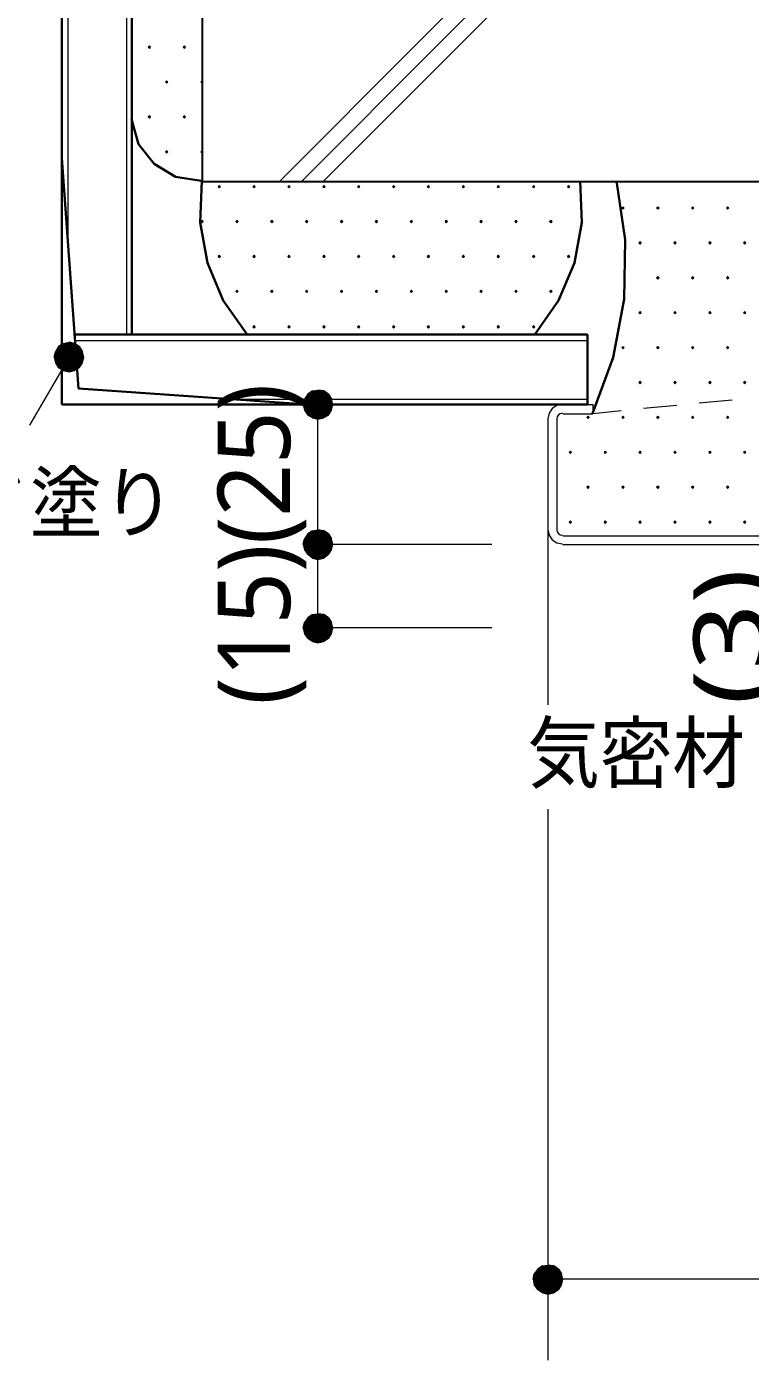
# Model space of a CAD drawing. Header units: millimetres. Extents: x 0 to 420, y 0 to 297.
# Drawn here: x 303.58 to 329.49, y 221.74 to 269.46 of the extents above; entities that cross this region are included whole.
import ezdxf
from ezdxf.enums import TextEntityAlignment as Align

# ---------------------------------------------------------------- set-up
doc = ezdxf.new("R2010")
doc.units = ezdxf.units.MM
doc.styles.add('kst32b', font='NotoSansJP-Variable.ttf')

msp = doc.modelspace()

# ---------------------------------------------------------------- hatches: boundary and pattern name
for points in [[(307.975, 268.774), (307.954, 268.753), (307.933, 268.732), (307.954, 268.711), (307.975, 268.69), (307.996, 268.711), (308.017, 268.732), (307.996, 268.753), (307.975, 268.774)], [(309.224, 268.774), (309.203, 268.753), (309.182, 268.732), (309.203, 268.711), (309.224, 268.69), (309.245, 268.711), (309.266, 268.732), (309.245, 268.753), (309.224, 268.774)], [(308.589, 267.525), (308.568, 267.504), (308.546, 267.483), (308.568, 267.462), (308.589, 267.441), (308.61, 267.462), (308.631, 267.483), (308.61, 267.504), (308.589, 267.525)], [(309.859, 267.525), (309.838, 267.504), (309.816, 267.483), (309.838, 267.462), (309.859, 267.441), (309.88, 267.462), (309.901, 267.483), (309.88, 267.504), (309.859, 267.525)], [(307.975, 266.277), (307.954, 266.255), (307.933, 266.234), (307.954, 266.213), (307.975, 266.192), (307.996, 266.213), (308.017, 266.234), (307.996, 266.255), (307.975, 266.277)], [(309.224, 266.277), (309.203, 266.255), (309.182, 266.234), (309.203, 266.213), (309.224, 266.192), (309.245, 266.213), (309.266, 266.234), (309.245, 266.255), (309.224, 266.277)], [(308.589, 265.028), (308.568, 265.007), (308.546, 264.985), (308.568, 264.964), (308.589, 264.943), (308.61, 264.964), (308.631, 264.985), (308.61, 265.007), (308.589, 265.028)], [(309.859, 265.028), (309.838, 265.007), (309.816, 264.985), (309.838, 264.964), (309.859, 264.943), (309.88, 264.964), (309.901, 264.985), (309.88, 265.007), (309.859, 265.028)], [(310.473, 263.779), (310.452, 263.758), (310.43, 263.737), (310.452, 263.715), (310.473, 263.694), (310.494, 263.715), (310.515, 263.737), (310.494, 263.758), (310.473, 263.779)], [(311.721, 263.779), (311.7, 263.758), (311.679, 263.737), (311.7, 263.715), (311.721, 263.694), (311.743, 263.715), (311.764, 263.737), (311.743, 263.758), (311.721, 263.779)], [(312.97, 263.779), (312.949, 263.758), (312.928, 263.737), (312.949, 263.715), (312.97, 263.694), (312.991, 263.715), (313.013, 263.737), (312.991, 263.758), (312.97, 263.779)], [(314.219, 263.779), (314.198, 263.758), (314.177, 263.737), (314.198, 263.715), (314.219, 263.694), (314.24, 263.715), (314.262, 263.737), (314.24, 263.758), (314.219, 263.779)], [(315.468, 263.779), (315.447, 263.758), (315.426, 263.737), (315.447, 263.715), (315.468, 263.694), (315.489, 263.715), (315.51, 263.737), (315.489, 263.758), (315.468, 263.779)], [(316.717, 263.779), (316.696, 263.758), (316.675, 263.737), (316.696, 263.715), (316.717, 263.694), (316.738, 263.715), (316.759, 263.737), (316.738, 263.758), (316.717, 263.779)], [(317.966, 263.779), (317.945, 263.758), (317.923, 263.737), (317.945, 263.715), (317.966, 263.694), (317.987, 263.715), (318.008, 263.737), (317.987, 263.758), (317.966, 263.779)], [(319.214, 263.779), (319.193, 263.758), (319.172, 263.737), (319.193, 263.715), (319.214, 263.694), (319.236, 263.715), (319.257, 263.737), (319.236, 263.758), (319.214, 263.779)], [(320.463, 263.779), (320.442, 263.758), (320.421, 263.737), (320.442, 263.715), (320.463, 263.694), (320.484, 263.715), (320.506, 263.737), (320.484, 263.758), (320.463, 263.779)], [(321.733, 263.779), (321.712, 263.758), (321.691, 263.737), (321.712, 263.715), (321.733, 263.694), (321.754, 263.715), (321.776, 263.737), (321.754, 263.758), (321.733, 263.779)], [(322.982, 263.779), (322.961, 263.758), (322.94, 263.737), (322.961, 263.715), (322.982, 263.694), (323.003, 263.715), (323.025, 263.737), (323.003, 263.758), (322.982, 263.779)], [(324.929, 263.017), (324.908, 262.996), (324.887, 262.975), (324.908, 262.954), (324.929, 262.932), (324.951, 262.954), (324.972, 262.975), (324.951, 262.996), (324.929, 263.017)], [(326.178, 263.017), (326.157, 262.996), (326.136, 262.975), (326.157, 262.954), (326.178, 262.932), (326.2, 262.954), (326.221, 262.975), (326.2, 262.996), (326.178, 263.017)], [(327.427, 263.017), (327.406, 262.996), (327.385, 262.975), (327.406, 262.954), (327.427, 262.932), (327.448, 262.954), (327.47, 262.975), (327.448, 262.996), (327.427, 263.017)], [(328.676, 263.017), (328.655, 262.996), (328.634, 262.975), (328.655, 262.954), (328.676, 262.932), (328.697, 262.954), (328.718, 262.975), (328.697, 262.996), (328.676, 263.017)], [(309.859, 262.53), (309.838, 262.509), (309.816, 262.488), (309.838, 262.467), (309.859, 262.446), (309.88, 262.467), (309.901, 262.488), (309.88, 262.509), (309.859, 262.53)], [(311.108, 262.53), (311.087, 262.509), (311.065, 262.488), (311.087, 262.467), (311.108, 262.446), (311.129, 262.467), (311.15, 262.488), (311.129, 262.509), (311.108, 262.53)], [(312.357, 262.53), (312.335, 262.509), (312.314, 262.488), (312.335, 262.467), (312.357, 262.446), (312.378, 262.467), (312.399, 262.488), (312.378, 262.509), (312.357, 262.53)], [(313.605, 262.53), (313.584, 262.509), (313.563, 262.488), (313.584, 262.467), (313.605, 262.446), (313.627, 262.467), (313.648, 262.488), (313.627, 262.509), (313.605, 262.53)], [(314.854, 262.53), (314.833, 262.509), (314.812, 262.488), (314.833, 262.467), (314.854, 262.446), (314.875, 262.467), (314.896, 262.488), (314.875, 262.509), (314.854, 262.53)], [(316.103, 262.53), (316.082, 262.509), (316.061, 262.488), (316.082, 262.467), (316.103, 262.446), (316.124, 262.467), (316.145, 262.488), (316.124, 262.509), (316.103, 262.53)], [(317.352, 262.53), (317.331, 262.509), (317.309, 262.488), (317.331, 262.467), (317.352, 262.446), (317.373, 262.467), (317.394, 262.488), (317.373, 262.509), (317.352, 262.53)], [(318.601, 262.53), (318.579, 262.509), (318.558, 262.488), (318.579, 262.467), (318.601, 262.446), (318.622, 262.467), (318.643, 262.488), (318.622, 262.509), (318.601, 262.53)], [(319.85, 262.53), (319.828, 262.509), (319.807, 262.488), (319.828, 262.467), (319.85, 262.446), (319.871, 262.467), (319.892, 262.488), (319.871, 262.509), (319.85, 262.53)], [(321.098, 262.53), (321.077, 262.509), (321.056, 262.488), (321.077, 262.467), (321.098, 262.446), (321.12, 262.467), (321.141, 262.488), (321.12, 262.509), (321.098, 262.53)], [(322.347, 262.53), (322.326, 262.509), (322.305, 262.488), (322.326, 262.467), (322.347, 262.446), (322.368, 262.467), (322.389, 262.488), (322.368, 262.509), (322.347, 262.53)], [(325.543, 261.768), (325.522, 261.747), (325.501, 261.726), (325.522, 261.705), (325.543, 261.683), (325.564, 261.705), (325.586, 261.726), (325.564, 261.747), (325.543, 261.768)], [(326.792, 261.768), (326.771, 261.747), (326.75, 261.726), (326.771, 261.705), (326.792, 261.683), (326.813, 261.705), (326.834, 261.726), (326.813, 261.747), (326.792, 261.768)], [(328.041, 261.768), (328.02, 261.747), (327.999, 261.726), (328.02, 261.705), (328.041, 261.683), (328.062, 261.705), (328.083, 261.726), (328.062, 261.747), (328.041, 261.768)], [(329.29, 261.768), (329.269, 261.747), (329.248, 261.726), (329.269, 261.705), (329.29, 261.683), (329.311, 261.705), (329.332, 261.726), (329.311, 261.747), (329.29, 261.768)], [(310.473, 261.281), (310.452, 261.26), (310.43, 261.239), (310.452, 261.218), (310.473, 261.197), (310.494, 261.218), (310.515, 261.239), (310.494, 261.26), (310.473, 261.281)], [(311.721, 261.281), (311.7, 261.26), (311.679, 261.239), (311.7, 261.218), (311.721, 261.197), (311.743, 261.218), (311.764, 261.239), (311.743, 261.26), (311.721, 261.281)], [(312.97, 261.281), (312.949, 261.26), (312.928, 261.239), (312.949, 261.218), (312.97, 261.197), (312.991, 261.218), (313.013, 261.239), (312.991, 261.26), (312.97, 261.281)], [(314.219, 261.281), (314.198, 261.26), (314.177, 261.239), (314.198, 261.218), (314.219, 261.197), (314.24, 261.218), (314.262, 261.239), (314.24, 261.26), (314.219, 261.281)], [(315.468, 261.281), (315.447, 261.26), (315.426, 261.239), (315.447, 261.218), (315.468, 261.197), (315.489, 261.218), (315.51, 261.239), (315.489, 261.26), (315.468, 261.281)], [(316.717, 261.281), (316.696, 261.26), (316.675, 261.239), (316.696, 261.218), (316.717, 261.197), (316.738, 261.218), (316.759, 261.239), (316.738, 261.26), (316.717, 261.281)], [(317.966, 261.281), (317.945, 261.26), (317.923, 261.239), (317.945, 261.218), (317.966, 261.197), (317.987, 261.218), (318.008, 261.239), (317.987, 261.26), (317.966, 261.281)], [(319.214, 261.281), (319.193, 261.26), (319.172, 261.239), (319.193, 261.218), (319.214, 261.197), (319.236, 261.218), (319.257, 261.239), (319.236, 261.26), (319.214, 261.281)], [(320.463, 261.281), (320.442, 261.26), (320.421, 261.239), (320.442, 261.218), (320.463, 261.197), (320.484, 261.218), (320.506, 261.239), (320.484, 261.26), (320.463, 261.281)], [(321.733, 261.281), (321.712, 261.26), (321.691, 261.239), (321.712, 261.218), (321.733, 261.197), (321.754, 261.218), (321.776, 261.239), (321.754, 261.26), (321.733, 261.281)], [(322.982, 261.281), (322.961, 261.26), (322.94, 261.239), (322.961, 261.218), (322.982, 261.197), (323.003, 261.218), (323.025, 261.239), (323.003, 261.26), (322.982, 261.281)], [(326.178, 260.519), (326.157, 260.498), (326.136, 260.477), (326.157, 260.456), (326.178, 260.435), (326.2, 260.456), (326.221, 260.477), (326.2, 260.498), (326.178, 260.519)], [(327.427, 260.519), (327.406, 260.498), (327.385, 260.477), (327.406, 260.456), (327.427, 260.435), (327.448, 260.456), (327.47, 260.477), (327.448, 260.498), (327.427, 260.519)], [(328.676, 260.519), (328.655, 260.498), (328.634, 260.477), (328.655, 260.456), (328.676, 260.435), (328.697, 260.456), (328.718, 260.477), (328.697, 260.498), (328.676, 260.519)], [(311.108, 260.032), (311.087, 260.011), (311.065, 259.99), (311.087, 259.969), (311.108, 259.948), (311.129, 259.969), (311.15, 259.99), (311.129, 260.011), (311.108, 260.032)], [(312.357, 260.032), (312.335, 260.011), (312.314, 259.99), (312.335, 259.969), (312.357, 259.948), (312.378, 259.969), (312.399, 259.99), (312.378, 260.011), (312.357, 260.032)], [(313.605, 260.032), (313.584, 260.011), (313.563, 259.99), (313.584, 259.969), (313.605, 259.948), (313.627, 259.969), (313.648, 259.99), (313.627, 260.011), (313.605, 260.032)], [(314.854, 260.032), (314.833, 260.011), (314.812, 259.99), (314.833, 259.969), (314.854, 259.948), (314.875, 259.969), (314.896, 259.99), (314.875, 260.011), (314.854, 260.032)], [(316.103, 260.032), (316.082, 260.011), (316.061, 259.99), (316.082, 259.969), (316.103, 259.948), (316.124, 259.969), (316.145, 259.99), (316.124, 260.011), (316.103, 260.032)], [(317.352, 260.032), (317.331, 260.011), (317.309, 259.99), (317.331, 259.969), (317.352, 259.948), (317.373, 259.969), (317.394, 259.99), (317.373, 260.011), (317.352, 260.032)], [(318.601, 260.032), (318.579, 260.011), (318.558, 259.99), (318.579, 259.969), (318.601, 259.948), (318.622, 259.969), (318.643, 259.99), (318.622, 260.011), (318.601, 260.032)], [(319.85, 260.032), (319.828, 260.011), (319.807, 259.99), (319.828, 259.969), (319.85, 259.948), (319.871, 259.969), (319.892, 259.99), (319.871, 260.011), (319.85, 260.032)], [(321.098, 260.032), (321.077, 260.011), (321.056, 259.99), (321.077, 259.969), (321.098, 259.948), (321.12, 259.969), (321.141, 259.99), (321.12, 260.011), (321.098, 260.032)], [(322.347, 260.032), (322.326, 260.011), (322.305, 259.99), (322.326, 259.969), (322.347, 259.948), (322.368, 259.969), (322.389, 259.99), (322.368, 260.011), (322.347, 260.032)], [(325.543, 259.271), (325.522, 259.249), (325.501, 259.228), (325.522, 259.207), (325.543, 259.186), (325.564, 259.207), (325.586, 259.228), (325.564, 259.249), (325.543, 259.271)], [(326.792, 259.271), (326.771, 259.249), (326.75, 259.228), (326.771, 259.207), (326.792, 259.186), (326.813, 259.207), (326.834, 259.228), (326.813, 259.249), (326.792, 259.271)], [(328.041, 259.271), (328.02, 259.249), (327.999, 259.228), (328.02, 259.207), (328.041, 259.186), (328.062, 259.207), (328.083, 259.228), (328.062, 259.249), (328.041, 259.271)], [(329.29, 259.271), (329.269, 259.249), (329.248, 259.228), (329.269, 259.207), (329.29, 259.186), (329.311, 259.207), (329.332, 259.228), (329.311, 259.249), (329.29, 259.271)], [(311.721, 258.762), (311.7, 258.741), (311.679, 258.72), (311.7, 258.699), (311.721, 258.678), (311.743, 258.699), (311.764, 258.72), (311.743, 258.741), (311.721, 258.762)], [(312.97, 258.762), (312.949, 258.741), (312.928, 258.72), (312.949, 258.699), (312.97, 258.678), (312.991, 258.699), (313.013, 258.72), (312.991, 258.741), (312.97, 258.762)], [(314.219, 258.762), (314.198, 258.741), (314.177, 258.72), (314.198, 258.699), (314.219, 258.678), (314.24, 258.699), (314.262, 258.72), (314.24, 258.741), (314.219, 258.762)], [(315.468, 258.762), (315.447, 258.741), (315.426, 258.72), (315.447, 258.699), (315.468, 258.678), (315.489, 258.699), (315.51, 258.72), (315.489, 258.741), (315.468, 258.762)], [(316.717, 258.762), (316.696, 258.741), (316.675, 258.72), (316.696, 258.699), (316.717, 258.678), (316.738, 258.699), (316.759, 258.72), (316.738, 258.741), (316.717, 258.762)], [(317.966, 258.762), (317.945, 258.741), (317.923, 258.72), (317.945, 258.699), (317.966, 258.678), (317.987, 258.699), (318.008, 258.72), (317.987, 258.741), (317.966, 258.762)], [(319.214, 258.762), (319.193, 258.741), (319.172, 258.72), (319.193, 258.699), (319.214, 258.678), (319.236, 258.699), (319.257, 258.72), (319.236, 258.741), (319.214, 258.762)], [(320.463, 258.762), (320.442, 258.741), (320.421, 258.72), (320.442, 258.699), (320.463, 258.678), (320.484, 258.699), (320.506, 258.72), (320.484, 258.741), (320.463, 258.762)], [(321.733, 258.762), (321.712, 258.741), (321.691, 258.72), (321.712, 258.699), (321.733, 258.678), (321.754, 258.699), (321.776, 258.72), (321.754, 258.741), (321.733, 258.762)], [(324.929, 258.022), (324.908, 258), (324.887, 257.979), (324.908, 257.958), (324.929, 257.937), (324.951, 257.958), (324.972, 257.979), (324.951, 258), (324.929, 258.022)], [(326.178, 258.022), (326.157, 258), (326.136, 257.979), (326.157, 257.958), (326.178, 257.937), (326.2, 257.958), (326.221, 257.979), (326.2, 258), (326.178, 258.022)], [(327.427, 258.022), (327.406, 258), (327.385, 257.979), (327.406, 257.958), (327.427, 257.937), (327.448, 257.958), (327.47, 257.979), (327.448, 258), (327.427, 258.022)], [(328.676, 258.022), (328.655, 258), (328.634, 257.979), (328.655, 257.958), (328.676, 257.937), (328.697, 257.958), (328.718, 257.979), (328.697, 258), (328.676, 258.022)], [(305.583, 257.429), (305.625, 257.641), (305.096, 257.641), (305.583, 257.429)], [(325.543, 256.773), (325.522, 256.752), (325.501, 256.73), (325.522, 256.709), (325.543, 256.688), (325.564, 256.709), (325.586, 256.73), (325.564, 256.752), (325.543, 256.773)], [(326.792, 256.773), (326.771, 256.752), (326.75, 256.73), (326.771, 256.709), (326.792, 256.688), (326.813, 256.709), (326.834, 256.73), (326.813, 256.752), (326.792, 256.773)], [(328.041, 256.773), (328.02, 256.752), (327.999, 256.73), (328.02, 256.709), (328.041, 256.688), (328.062, 256.709), (328.083, 256.73), (328.062, 256.752), (328.041, 256.773)], [(329.29, 256.773), (329.269, 256.752), (329.248, 256.73), (329.269, 256.709), (329.29, 256.688), (329.311, 256.709), (329.332, 256.73), (329.311, 256.752), (329.29, 256.773)], [(314.494, 255.736), (314.537, 255.947), (314.007, 255.947), (314.494, 255.736)], [(323.681, 255.524), (323.659, 255.503), (323.638, 255.482), (323.659, 255.46), (323.681, 255.439), (323.702, 255.46), (323.723, 255.482), (323.702, 255.503), (323.681, 255.524)], [(324.929, 255.524), (324.908, 255.503), (324.887, 255.482), (324.908, 255.46), (324.929, 255.439), (324.951, 255.46), (324.972, 255.482), (324.951, 255.503), (324.929, 255.524)], [(326.178, 255.524), (326.157, 255.503), (326.136, 255.482), (326.157, 255.46), (326.178, 255.439), (326.2, 255.46), (326.221, 255.482), (326.2, 255.503), (326.178, 255.524)], [(327.427, 255.524), (327.406, 255.503), (327.385, 255.482), (327.406, 255.46), (327.427, 255.439), (327.448, 255.46), (327.47, 255.482), (327.448, 255.503), (327.427, 255.524)], [(328.676, 255.524), (328.655, 255.503), (328.634, 255.482), (328.655, 255.46), (328.676, 255.439), (328.697, 255.46), (328.718, 255.482), (328.697, 255.503), (328.676, 255.524)], [(323.046, 254.275), (323.025, 254.254), (323.003, 254.233), (323.025, 254.212), (323.046, 254.19), (323.067, 254.212), (323.088, 254.233), (323.067, 254.254), (323.046, 254.275)], [(324.295, 254.275), (324.273, 254.254), (324.252, 254.233), (324.273, 254.212), (324.295, 254.19), (324.316, 254.212), (324.337, 254.233), (324.316, 254.254), (324.295, 254.275)], [(325.543, 254.275), (325.522, 254.254), (325.501, 254.233), (325.522, 254.212), (325.543, 254.19), (325.564, 254.212), (325.586, 254.233), (325.564, 254.254), (325.543, 254.275)], [(326.792, 254.275), (326.771, 254.254), (326.75, 254.233), (326.771, 254.212), (326.792, 254.19), (326.813, 254.212), (326.834, 254.233), (326.813, 254.254), (326.792, 254.275)], [(328.041, 254.275), (328.02, 254.254), (327.999, 254.233), (328.02, 254.212), (328.041, 254.19), (328.062, 254.212), (328.083, 254.233), (328.062, 254.254), (328.041, 254.275)], [(329.29, 254.275), (329.269, 254.254), (329.248, 254.233), (329.269, 254.212), (329.29, 254.19), (329.311, 254.212), (329.332, 254.233), (329.311, 254.254), (329.29, 254.275)], [(323.681, 253.026), (323.659, 253.005), (323.638, 252.984), (323.659, 252.963), (323.681, 252.942), (323.702, 252.963), (323.723, 252.984), (323.702, 253.005), (323.681, 253.026)], [(324.929, 253.026), (324.908, 253.005), (324.887, 252.984), (324.908, 252.963), (324.929, 252.942), (324.951, 252.963), (324.972, 252.984), (324.951, 253.005), (324.929, 253.026)], [(326.178, 253.026), (326.157, 253.005), (326.136, 252.984), (326.157, 252.963), (326.178, 252.942), (326.2, 252.963), (326.221, 252.984), (326.2, 253.005), (326.178, 253.026)], [(327.427, 253.026), (327.406, 253.005), (327.385, 252.984), (327.406, 252.963), (327.427, 252.942), (327.448, 252.963), (327.47, 252.984), (327.448, 253.005), (327.427, 253.026)], [(328.676, 253.026), (328.655, 253.005), (328.634, 252.984), (328.655, 252.963), (328.676, 252.942), (328.697, 252.963), (328.718, 252.984), (328.697, 253.005), (328.676, 253.026)], [(323.046, 251.778), (323.025, 251.756), (323.003, 251.735), (323.025, 251.714), (323.046, 251.693), (323.067, 251.714), (323.088, 251.735), (323.067, 251.756), (323.046, 251.778)], [(324.295, 251.778), (324.273, 251.756), (324.252, 251.735), (324.273, 251.714), (324.295, 251.693), (324.316, 251.714), (324.337, 251.735), (324.316, 251.756), (324.295, 251.778)], [(325.543, 251.778), (325.522, 251.756), (325.501, 251.735), (325.522, 251.714), (325.543, 251.693), (325.564, 251.714), (325.586, 251.735), (325.564, 251.756), (325.543, 251.778)], [(326.792, 251.778), (326.771, 251.756), (326.75, 251.735), (326.771, 251.714), (326.792, 251.693), (326.813, 251.714), (326.834, 251.735), (326.813, 251.756), (326.792, 251.778)], [(328.041, 251.778), (328.02, 251.756), (327.999, 251.735), (328.02, 251.714), (328.041, 251.693), (328.062, 251.714), (328.083, 251.735), (328.062, 251.756), (328.041, 251.778)], [(329.29, 251.778), (329.269, 251.756), (329.248, 251.735), (329.269, 251.714), (329.29, 251.693), (329.311, 251.714), (329.332, 251.735), (329.311, 251.756), (329.29, 251.778)], [(314.494, 250.74), (314.537, 250.931), (314.007, 250.931), (314.494, 250.74)], [(314.494, 247.735), (314.537, 247.946), (314.007, 247.946), (314.494, 247.735)], [(322.728, 224.43), (322.771, 224.642), (322.241, 224.642), (322.728, 224.43)]]:
    msp.add_hatch(color=7).paths.add_polyline_path(points)
h = msp.add_hatch(color=7)
h.paths.add_polyline_path([(305.287, 258.128), (305.096, 258.17), (305.096, 257.641), (305.287, 258.128)])
h.paths.add_polyline_path([(305.096, 258.17), (305.096, 257.641), (304.885, 258.128), (305.096, 258.17)])
h.paths.add_polyline_path([(305.096, 257.641), (304.885, 258.128), (304.715, 258.022), (305.096, 257.641)])
h = msp.add_hatch(color=7)
h.paths.add_polyline_path([(304.715, 258.022), (304.61, 257.831), (305.096, 257.641), (304.715, 258.022)])
h.paths.add_polyline_path([(304.61, 257.831), (305.096, 257.641), (304.567, 257.641), (304.61, 257.831)])
h.paths.add_polyline_path([(305.096, 257.641), (304.567, 257.641), (304.61, 257.429), (305.096, 257.641)])
h = msp.add_hatch(color=7)
h.paths.add_polyline_path([(305.625, 257.641), (305.583, 257.831), (305.096, 257.641), (305.625, 257.641)])
h.paths.add_polyline_path([(305.583, 257.831), (305.096, 257.641), (305.456, 258.022), (305.583, 257.831)])
h.paths.add_polyline_path([(305.096, 257.641), (305.456, 258.022), (305.287, 258.128), (305.096, 257.641)])
h = msp.add_hatch(color=7)
h.paths.add_polyline_path([(304.61, 257.429), (304.715, 257.26), (305.096, 257.641), (304.61, 257.429)])
h.paths.add_polyline_path([(304.715, 257.26), (305.096, 257.641), (304.885, 257.154), (304.715, 257.26)])
h.paths.add_polyline_path([(305.096, 257.641), (304.885, 257.154), (305.096, 257.112), (305.096, 257.641)])
h = msp.add_hatch(color=7)
h.paths.add_polyline_path([(305.096, 257.112), (305.287, 257.154), (305.096, 257.641), (305.096, 257.112)])
h.paths.add_polyline_path([(305.287, 257.154), (305.096, 257.641), (305.456, 257.26), (305.287, 257.154)])
h.paths.add_polyline_path([(305.096, 257.641), (305.456, 257.26), (305.583, 257.429), (305.096, 257.641)])
h = msp.add_hatch(color=7)
h.paths.add_polyline_path([(313.648, 256.307), (313.521, 256.138), (314.007, 255.947), (313.648, 256.307)])
h.paths.add_polyline_path([(313.521, 256.138), (314.007, 255.947), (313.478, 255.947), (313.521, 256.138)])
h.paths.add_polyline_path([(314.007, 255.947), (313.478, 255.947), (313.521, 255.736), (314.007, 255.947)])
h = msp.add_hatch(color=7)
h.paths.add_polyline_path([(314.219, 256.434), (314.007, 256.455), (314.007, 255.947), (314.219, 256.434)])
h.paths.add_polyline_path([(314.007, 256.455), (314.007, 255.947), (313.817, 256.434), (314.007, 256.455)])
h.paths.add_polyline_path([(314.007, 255.947), (313.817, 256.434), (313.648, 256.307), (314.007, 255.947)])
h = msp.add_hatch(color=7)
h.paths.add_polyline_path([(314.537, 255.947), (314.494, 256.138), (314.007, 255.947), (314.537, 255.947)])
h.paths.add_polyline_path([(314.494, 256.138), (314.007, 255.947), (314.388, 256.307), (314.494, 256.138)])
h.paths.add_polyline_path([(314.007, 255.947), (314.388, 256.307), (314.219, 256.434), (314.007, 255.947)])
h = msp.add_hatch(color=7)
h.paths.add_polyline_path([(313.521, 255.736), (313.648, 255.566), (314.007, 255.947), (313.521, 255.736)])
h.paths.add_polyline_path([(313.648, 255.566), (314.007, 255.947), (313.817, 255.46), (313.648, 255.566)])
h.paths.add_polyline_path([(314.007, 255.947), (313.817, 255.46), (314.007, 255.418), (314.007, 255.947)])
h = msp.add_hatch(color=7)
h.paths.add_polyline_path([(314.007, 255.418), (314.219, 255.46), (314.007, 255.947), (314.007, 255.418)])
h.paths.add_polyline_path([(314.219, 255.46), (314.007, 255.947), (314.388, 255.566), (314.219, 255.46)])
h.paths.add_polyline_path([(314.007, 255.947), (314.388, 255.566), (314.494, 255.736), (314.007, 255.947)])
h = msp.add_hatch(color=7)
h.paths.add_polyline_path([(313.648, 251.312), (313.521, 251.142), (314.007, 250.931), (313.648, 251.312)])
h.paths.add_polyline_path([(313.521, 251.142), (314.007, 250.931), (313.478, 250.931), (313.521, 251.142)])
h.paths.add_polyline_path([(314.007, 250.931), (313.478, 250.931), (313.521, 250.74), (314.007, 250.931)])
h = msp.add_hatch(color=7)
h.paths.add_polyline_path([(314.219, 251.418), (314.007, 251.46), (314.007, 250.931), (314.219, 251.418)])
h.paths.add_polyline_path([(314.007, 251.46), (314.007, 250.931), (313.817, 251.418), (314.007, 251.46)])
h.paths.add_polyline_path([(314.007, 250.931), (313.817, 251.418), (313.648, 251.312), (314.007, 250.931)])
h = msp.add_hatch(color=7)
h.paths.add_polyline_path([(314.537, 250.931), (314.494, 251.142), (314.007, 250.931), (314.537, 250.931)])
h.paths.add_polyline_path([(314.494, 251.142), (314.007, 250.931), (314.388, 251.312), (314.494, 251.142)])
h.paths.add_polyline_path([(314.007, 250.931), (314.388, 251.312), (314.219, 251.418), (314.007, 250.931)])
h = msp.add_hatch(color=7)
h.paths.add_polyline_path([(313.521, 250.74), (313.648, 250.571), (314.007, 250.931), (313.521, 250.74)])
h.paths.add_polyline_path([(313.648, 250.571), (314.007, 250.931), (313.817, 250.444), (313.648, 250.571)])
h.paths.add_polyline_path([(314.007, 250.931), (313.817, 250.444), (314.007, 250.402), (314.007, 250.931)])
h = msp.add_hatch(color=7)
h.paths.add_polyline_path([(314.007, 250.402), (314.219, 250.444), (314.007, 250.931), (314.007, 250.402)])
h.paths.add_polyline_path([(314.219, 250.444), (314.007, 250.931), (314.388, 250.571), (314.219, 250.444)])
h.paths.add_polyline_path([(314.007, 250.931), (314.388, 250.571), (314.494, 250.74), (314.007, 250.931)])
h = msp.add_hatch(color=7)
h.paths.add_polyline_path([(313.648, 248.306), (313.521, 248.137), (314.007, 247.946), (313.648, 248.306)])
h.paths.add_polyline_path([(313.521, 248.137), (314.007, 247.946), (313.478, 247.946), (313.521, 248.137)])
h.paths.add_polyline_path([(314.007, 247.946), (313.478, 247.946), (313.521, 247.735), (314.007, 247.946)])
h = msp.add_hatch(color=7)
h.paths.add_polyline_path([(314.219, 248.433), (314.007, 248.454), (314.007, 247.946), (314.219, 248.433)])
h.paths.add_polyline_path([(314.007, 248.454), (314.007, 247.946), (313.817, 248.433), (314.007, 248.454)])
h.paths.add_polyline_path([(314.007, 247.946), (313.817, 248.433), (313.648, 248.306), (314.007, 247.946)])
h = msp.add_hatch(color=7)
h.paths.add_polyline_path([(314.537, 247.946), (314.494, 248.137), (314.007, 247.946), (314.537, 247.946)])
h.paths.add_polyline_path([(314.494, 248.137), (314.007, 247.946), (314.388, 248.306), (314.494, 248.137)])
h.paths.add_polyline_path([(314.007, 247.946), (314.388, 248.306), (314.219, 248.433), (314.007, 247.946)])
h = msp.add_hatch(color=7)
h.paths.add_polyline_path([(313.521, 247.735), (313.648, 247.565), (314.007, 247.946), (313.521, 247.735)])
h.paths.add_polyline_path([(313.648, 247.565), (314.007, 247.946), (313.817, 247.459), (313.648, 247.565)])
h.paths.add_polyline_path([(314.007, 247.946), (313.817, 247.459), (314.007, 247.417), (314.007, 247.946)])
h = msp.add_hatch(color=7)
h.paths.add_polyline_path([(314.007, 247.417), (314.219, 247.459), (314.007, 247.946), (314.007, 247.417)])
h.paths.add_polyline_path([(314.219, 247.459), (314.007, 247.946), (314.388, 247.565), (314.219, 247.459)])
h.paths.add_polyline_path([(314.007, 247.946), (314.388, 247.565), (314.494, 247.735), (314.007, 247.946)])
h = msp.add_hatch(color=7)
h.paths.add_polyline_path([(321.882, 225.002), (321.754, 224.832), (322.241, 224.642), (321.882, 225.002)])
h.paths.add_polyline_path([(321.754, 224.832), (322.241, 224.642), (321.712, 224.642), (321.754, 224.832)])
h.paths.add_polyline_path([(322.241, 224.642), (321.712, 224.642), (321.754, 224.43), (322.241, 224.642)])
h = msp.add_hatch(color=7)
h.paths.add_polyline_path([(322.453, 225.129), (322.241, 225.15), (322.241, 224.642), (322.453, 225.129)])
h.paths.add_polyline_path([(322.241, 225.15), (322.241, 224.642), (322.051, 225.129), (322.241, 225.15)])
h.paths.add_polyline_path([(322.241, 224.642), (322.051, 225.129), (321.882, 225.002), (322.241, 224.642)])
h = msp.add_hatch(color=7)
h.paths.add_polyline_path([(322.771, 224.642), (322.728, 224.832), (322.241, 224.642), (322.771, 224.642)])
h.paths.add_polyline_path([(322.728, 224.832), (322.241, 224.642), (322.622, 225.002), (322.728, 224.832)])
h.paths.add_polyline_path([(322.241, 224.642), (322.622, 225.002), (322.453, 225.129), (322.241, 224.642)])
h = msp.add_hatch(color=7)
h.paths.add_polyline_path([(321.754, 224.43), (321.882, 224.261), (322.241, 224.642), (321.754, 224.43)])
h.paths.add_polyline_path([(321.882, 224.261), (322.241, 224.642), (322.051, 224.155), (321.882, 224.261)])
h.paths.add_polyline_path([(322.241, 224.642), (322.051, 224.155), (322.241, 224.113), (322.241, 224.642)])
h = msp.add_hatch(color=7)
h.paths.add_polyline_path([(322.241, 224.113), (322.453, 224.155), (322.241, 224.642), (322.241, 224.113)])
h.paths.add_polyline_path([(322.453, 224.155), (322.241, 224.642), (322.622, 224.261), (322.453, 224.155)])
h.paths.add_polyline_path([(322.241, 224.642), (322.622, 224.261), (322.728, 224.43), (322.241, 224.642)])

# ---------------------------------------------------------------- linework, layer by layer
at = {"lineweight": 30}
for points in [[(304.842, 273.939), (304.842, 255.947)], [(307.34, 273.939), (307.34, 258.445)], [(307.328, 266.158), (307.586, 265.264), (308.14, 264.554), (308.913, 264.094), (309.832, 263.95)], [(304.842, 264.753), (305.435, 256.519), (313.648, 255.947)], [(309.848, 263.943), (309.791, 262.459), (310.053, 261.014), (310.619, 259.659), (311.473, 258.444)], [(321.77, 258.444), (322.624, 259.659), (323.19, 261.014), (323.452, 262.459), (323.395, 263.943)], [(323.842, 255.62), (324.578, 257.626), (324.969, 259.711), (325.009, 261.833), (324.696, 263.946)], [(305.308, 258.445), (323.659, 258.445)], [(323.659, 255.947), (323.659, 258.445)], [(304.842, 255.947), (323.659, 255.947)]]:
    msp.add_lwpolyline(points, dxfattribs=at)
at = {"lineweight": 13}
for points in [[(305.054, 273.939), (305.054, 261.938)], [(307.15, 273.939), (307.15, 258.445)], [(312.632, 263.927), (322.622, 273.939)], [(313.415, 263.927), (323.405, 273.939)], [(314.198, 263.927), (324.21, 273.939)], [(305.308, 258.233), (323.659, 258.233)], [(305.096, 257.641), (303.678, 255.206)], [(310.854, 256.138), (323.659, 256.138)], [(314.007, 247.946), (314.007, 250.931), (314.007, 255.947)], [(322.76, 255.947), (322.558, 255.907), (322.393, 255.795), (322.282, 255.631), (322.241, 255.429)], [(322.771, 255.947), (323.85, 255.947)], [(323.85, 255.947), (323.85, 255.609)], [(326.856, 255.905), (325.67, 255.799)], [(328.845, 256.096), (327.66, 255.99)], [(322.241, 255.418), (322.241, 251.46)], [(322.76, 255.63), (322.682, 255.614), (322.618, 255.571), (322.575, 255.507), (322.559, 255.429)], [(322.559, 255.418), (322.559, 251.46)], [(322.771, 255.609), (323.85, 255.609)], [(324.866, 255.714), (323.85, 255.609)], [(322.241, 251.471), (322.282, 251.269), (322.393, 251.104), (322.558, 250.993), (322.76, 250.952)], [(322.241, 251.46), (322.241, 245.195)], [(322.559, 251.471), (322.575, 251.392), (322.618, 251.328), (322.682, 251.285), (322.76, 251.269)], [(322.771, 251.248), (330.645, 251.248)], [(320.23, 250.931), (314.007, 250.931)], [(322.771, 250.931), (330.645, 250.931)], [(320.23, 247.946), (314.007, 247.946)], [(322.241, 241.469), (322.241, 221.742)], [(346.244, 224.642), (322.241, 224.642)]]:
    msp.add_lwpolyline(points, dxfattribs=at)
at = {"lineweight": 25}
for points in [[(309.859, 273.939), (309.859, 263.927)], [(309.859, 263.927), (336.254, 263.927)]]:
    msp.add_lwpolyline(points, dxfattribs=at)
at = {"lineweight": 0}
for points in [[(307.975, 268.774), (307.954, 268.753), (307.933, 268.732), (307.954, 268.711), (307.975, 268.69), (307.996, 268.711), (308.017, 268.732), (307.996, 268.753)], [(309.224, 268.774), (309.203, 268.753), (309.182, 268.732), (309.203, 268.711), (309.224, 268.69), (309.245, 268.711), (309.266, 268.732), (309.245, 268.753)], [(308.589, 267.525), (308.568, 267.504), (308.546, 267.483), (308.568, 267.462), (308.589, 267.441), (308.61, 267.462), (308.631, 267.483), (308.61, 267.504)], [(309.859, 267.525), (309.838, 267.504), (309.816, 267.483), (309.838, 267.462), (309.859, 267.441), (309.88, 267.462), (309.901, 267.483), (309.88, 267.504)], [(307.975, 266.277), (307.954, 266.255), (307.933, 266.234), (307.954, 266.213), (307.975, 266.192), (307.996, 266.213), (308.017, 266.234), (307.996, 266.255)], [(309.224, 266.277), (309.203, 266.255), (309.182, 266.234), (309.203, 266.213), (309.224, 266.192), (309.245, 266.213), (309.266, 266.234), (309.245, 266.255)], [(308.589, 265.028), (308.568, 265.007), (308.546, 264.985), (308.568, 264.964), (308.589, 264.943), (308.61, 264.964), (308.631, 264.985), (308.61, 265.007)], [(309.859, 265.028), (309.838, 265.007), (309.816, 264.985), (309.838, 264.964), (309.859, 264.943), (309.88, 264.964), (309.901, 264.985), (309.88, 265.007)], [(310.473, 263.779), (310.452, 263.758), (310.43, 263.737), (310.452, 263.715), (310.473, 263.694), (310.494, 263.715), (310.515, 263.737), (310.494, 263.758)], [(311.721, 263.779), (311.7, 263.758), (311.679, 263.737), (311.7, 263.715), (311.721, 263.694), (311.743, 263.715), (311.764, 263.737), (311.743, 263.758)], [(312.97, 263.779), (312.949, 263.758), (312.928, 263.737), (312.949, 263.715), (312.97, 263.694), (312.991, 263.715), (313.013, 263.737), (312.991, 263.758)], [(314.219, 263.779), (314.198, 263.758), (314.177, 263.737), (314.198, 263.715), (314.219, 263.694), (314.24, 263.715), (314.262, 263.737), (314.24, 263.758)], [(315.468, 263.779), (315.447, 263.758), (315.426, 263.737), (315.447, 263.715), (315.468, 263.694), (315.489, 263.715), (315.51, 263.737), (315.489, 263.758)], [(316.717, 263.779), (316.696, 263.758), (316.675, 263.737), (316.696, 263.715), (316.717, 263.694), (316.738, 263.715), (316.759, 263.737), (316.738, 263.758)], [(317.966, 263.779), (317.945, 263.758), (317.923, 263.737), (317.945, 263.715), (317.966, 263.694), (317.987, 263.715), (318.008, 263.737), (317.987, 263.758)], [(319.214, 263.779), (319.193, 263.758), (319.172, 263.737), (319.193, 263.715), (319.214, 263.694), (319.236, 263.715), (319.257, 263.737), (319.236, 263.758)], [(320.463, 263.779), (320.442, 263.758), (320.421, 263.737), (320.442, 263.715), (320.463, 263.694), (320.484, 263.715), (320.506, 263.737), (320.484, 263.758)], [(321.733, 263.779), (321.712, 263.758), (321.691, 263.737), (321.712, 263.715), (321.733, 263.694), (321.754, 263.715), (321.776, 263.737), (321.754, 263.758)], [(322.982, 263.779), (322.961, 263.758), (322.94, 263.737), (322.961, 263.715), (322.982, 263.694), (323.003, 263.715), (323.025, 263.737), (323.003, 263.758)], [(324.929, 263.017), (324.908, 262.996), (324.887, 262.975), (324.908, 262.954), (324.929, 262.932), (324.951, 262.954), (324.972, 262.975), (324.951, 262.996)], [(326.178, 263.017), (326.157, 262.996), (326.136, 262.975), (326.157, 262.954), (326.178, 262.932), (326.2, 262.954), (326.221, 262.975), (326.2, 262.996)], [(327.427, 263.017), (327.406, 262.996), (327.385, 262.975), (327.406, 262.954), (327.427, 262.932), (327.448, 262.954), (327.47, 262.975), (327.448, 262.996)], [(328.676, 263.017), (328.655, 262.996), (328.634, 262.975), (328.655, 262.954), (328.676, 262.932), (328.697, 262.954), (328.718, 262.975), (328.697, 262.996)], [(309.859, 262.53), (309.838, 262.509), (309.816, 262.488), (309.838, 262.467), (309.859, 262.446), (309.88, 262.467), (309.901, 262.488), (309.88, 262.509)], [(311.108, 262.53), (311.087, 262.509), (311.065, 262.488), (311.087, 262.467), (311.108, 262.446), (311.129, 262.467), (311.15, 262.488), (311.129, 262.509)], [(312.357, 262.53), (312.335, 262.509), (312.314, 262.488), (312.335, 262.467), (312.357, 262.446), (312.378, 262.467), (312.399, 262.488), (312.378, 262.509)], [(313.605, 262.53), (313.584, 262.509), (313.563, 262.488), (313.584, 262.467), (313.605, 262.446), (313.627, 262.467), (313.648, 262.488), (313.627, 262.509)], [(314.854, 262.53), (314.833, 262.509), (314.812, 262.488), (314.833, 262.467), (314.854, 262.446), (314.875, 262.467), (314.896, 262.488), (314.875, 262.509)], [(316.103, 262.53), (316.082, 262.509), (316.061, 262.488), (316.082, 262.467), (316.103, 262.446), (316.124, 262.467), (316.145, 262.488), (316.124, 262.509)], [(317.352, 262.53), (317.331, 262.509), (317.309, 262.488), (317.331, 262.467), (317.352, 262.446), (317.373, 262.467), (317.394, 262.488), (317.373, 262.509)], [(318.601, 262.53), (318.579, 262.509), (318.558, 262.488), (318.579, 262.467), (318.601, 262.446), (318.622, 262.467), (318.643, 262.488), (318.622, 262.509)], [(319.85, 262.53), (319.828, 262.509), (319.807, 262.488), (319.828, 262.467), (319.85, 262.446), (319.871, 262.467), (319.892, 262.488), (319.871, 262.509)], [(321.098, 262.53), (321.077, 262.509), (321.056, 262.488), (321.077, 262.467), (321.098, 262.446), (321.12, 262.467), (321.141, 262.488), (321.12, 262.509)], [(322.347, 262.53), (322.326, 262.509), (322.305, 262.488), (322.326, 262.467), (322.347, 262.446), (322.368, 262.467), (322.389, 262.488), (322.368, 262.509)], [(325.543, 261.768), (325.522, 261.747), (325.501, 261.726), (325.522, 261.705), (325.543, 261.683), (325.564, 261.705), (325.586, 261.726), (325.564, 261.747)], [(326.792, 261.768), (326.771, 261.747), (326.75, 261.726), (326.771, 261.705), (326.792, 261.683), (326.813, 261.705), (326.834, 261.726), (326.813, 261.747)], [(328.041, 261.768), (328.02, 261.747), (327.999, 261.726), (328.02, 261.705), (328.041, 261.683), (328.062, 261.705), (328.083, 261.726), (328.062, 261.747)], [(329.29, 261.768), (329.269, 261.747), (329.248, 261.726), (329.269, 261.705), (329.29, 261.683), (329.311, 261.705), (329.332, 261.726), (329.311, 261.747)], [(310.473, 261.281), (310.452, 261.26), (310.43, 261.239), (310.452, 261.218), (310.473, 261.197), (310.494, 261.218), (310.515, 261.239), (310.494, 261.26)], [(311.721, 261.281), (311.7, 261.26), (311.679, 261.239), (311.7, 261.218), (311.721, 261.197), (311.743, 261.218), (311.764, 261.239), (311.743, 261.26)], [(312.97, 261.281), (312.949, 261.26), (312.928, 261.239), (312.949, 261.218), (312.97, 261.197), (312.991, 261.218), (313.013, 261.239), (312.991, 261.26)], [(314.219, 261.281), (314.198, 261.26), (314.177, 261.239), (314.198, 261.218), (314.219, 261.197), (314.24, 261.218), (314.262, 261.239), (314.24, 261.26)], [(315.468, 261.281), (315.447, 261.26), (315.426, 261.239), (315.447, 261.218), (315.468, 261.197), (315.489, 261.218), (315.51, 261.239), (315.489, 261.26)], [(316.717, 261.281), (316.696, 261.26), (316.675, 261.239), (316.696, 261.218), (316.717, 261.197), (316.738, 261.218), (316.759, 261.239), (316.738, 261.26)], [(317.966, 261.281), (317.945, 261.26), (317.923, 261.239), (317.945, 261.218), (317.966, 261.197), (317.987, 261.218), (318.008, 261.239), (317.987, 261.26)], [(319.214, 261.281), (319.193, 261.26), (319.172, 261.239), (319.193, 261.218), (319.214, 261.197), (319.236, 261.218), (319.257, 261.239), (319.236, 261.26)], [(320.463, 261.281), (320.442, 261.26), (320.421, 261.239), (320.442, 261.218), (320.463, 261.197), (320.484, 261.218), (320.506, 261.239), (320.484, 261.26)], [(321.733, 261.281), (321.712, 261.26), (321.691, 261.239), (321.712, 261.218), (321.733, 261.197), (321.754, 261.218), (321.776, 261.239), (321.754, 261.26)], [(322.982, 261.281), (322.961, 261.26), (322.94, 261.239), (322.961, 261.218), (322.982, 261.197), (323.003, 261.218), (323.025, 261.239), (323.003, 261.26)], [(326.178, 260.519), (326.157, 260.498), (326.136, 260.477), (326.157, 260.456), (326.178, 260.435), (326.2, 260.456), (326.221, 260.477), (326.2, 260.498)], [(327.427, 260.519), (327.406, 260.498), (327.385, 260.477), (327.406, 260.456), (327.427, 260.435), (327.448, 260.456), (327.47, 260.477), (327.448, 260.498)], [(328.676, 260.519), (328.655, 260.498), (328.634, 260.477), (328.655, 260.456), (328.676, 260.435), (328.697, 260.456), (328.718, 260.477), (328.697, 260.498)], [(311.108, 260.032), (311.087, 260.011), (311.065, 259.99), (311.087, 259.969), (311.108, 259.948), (311.129, 259.969), (311.15, 259.99), (311.129, 260.011)], [(312.357, 260.032), (312.335, 260.011), (312.314, 259.99), (312.335, 259.969), (312.357, 259.948), (312.378, 259.969), (312.399, 259.99), (312.378, 260.011)], [(313.605, 260.032), (313.584, 260.011), (313.563, 259.99), (313.584, 259.969), (313.605, 259.948), (313.627, 259.969), (313.648, 259.99), (313.627, 260.011)], [(314.854, 260.032), (314.833, 260.011), (314.812, 259.99), (314.833, 259.969), (314.854, 259.948), (314.875, 259.969), (314.896, 259.99), (314.875, 260.011)], [(316.103, 260.032), (316.082, 260.011), (316.061, 259.99), (316.082, 259.969), (316.103, 259.948), (316.124, 259.969), (316.145, 259.99), (316.124, 260.011)], [(317.352, 260.032), (317.331, 260.011), (317.309, 259.99), (317.331, 259.969), (317.352, 259.948), (317.373, 259.969), (317.394, 259.99), (317.373, 260.011)], [(318.601, 260.032), (318.579, 260.011), (318.558, 259.99), (318.579, 259.969), (318.601, 259.948), (318.622, 259.969), (318.643, 259.99), (318.622, 260.011)], [(319.85, 260.032), (319.828, 260.011), (319.807, 259.99), (319.828, 259.969), (319.85, 259.948), (319.871, 259.969), (319.892, 259.99), (319.871, 260.011)], [(321.098, 260.032), (321.077, 260.011), (321.056, 259.99), (321.077, 259.969), (321.098, 259.948), (321.12, 259.969), (321.141, 259.99), (321.12, 260.011)], [(322.347, 260.032), (322.326, 260.011), (322.305, 259.99), (322.326, 259.969), (322.347, 259.948), (322.368, 259.969), (322.389, 259.99), (322.368, 260.011)], [(325.543, 259.271), (325.522, 259.249), (325.501, 259.228), (325.522, 259.207), (325.543, 259.186), (325.564, 259.207), (325.586, 259.228), (325.564, 259.249)], [(326.792, 259.271), (326.771, 259.249), (326.75, 259.228), (326.771, 259.207), (326.792, 259.186), (326.813, 259.207), (326.834, 259.228), (326.813, 259.249)], [(328.041, 259.271), (328.02, 259.249), (327.999, 259.228), (328.02, 259.207), (328.041, 259.186), (328.062, 259.207), (328.083, 259.228), (328.062, 259.249)], [(329.29, 259.271), (329.269, 259.249), (329.248, 259.228), (329.269, 259.207), (329.29, 259.186), (329.311, 259.207), (329.332, 259.228), (329.311, 259.249)], [(311.721, 258.762), (311.7, 258.741), (311.679, 258.72), (311.7, 258.699), (311.721, 258.678), (311.743, 258.699), (311.764, 258.72), (311.743, 258.741)], [(312.97, 258.762), (312.949, 258.741), (312.928, 258.72), (312.949, 258.699), (312.97, 258.678), (312.991, 258.699), (313.013, 258.72), (312.991, 258.741)], [(314.219, 258.762), (314.198, 258.741), (314.177, 258.72), (314.198, 258.699), (314.219, 258.678), (314.24, 258.699), (314.262, 258.72), (314.24, 258.741)], [(315.468, 258.762), (315.447, 258.741), (315.426, 258.72), (315.447, 258.699), (315.468, 258.678), (315.489, 258.699), (315.51, 258.72), (315.489, 258.741)], [(316.717, 258.762), (316.696, 258.741), (316.675, 258.72), (316.696, 258.699), (316.717, 258.678), (316.738, 258.699), (316.759, 258.72), (316.738, 258.741)], [(317.966, 258.762), (317.945, 258.741), (317.923, 258.72), (317.945, 258.699), (317.966, 258.678), (317.987, 258.699), (318.008, 258.72), (317.987, 258.741)], [(319.214, 258.762), (319.193, 258.741), (319.172, 258.72), (319.193, 258.699), (319.214, 258.678), (319.236, 258.699), (319.257, 258.72), (319.236, 258.741)], [(320.463, 258.762), (320.442, 258.741), (320.421, 258.72), (320.442, 258.699), (320.463, 258.678), (320.484, 258.699), (320.506, 258.72), (320.484, 258.741)], [(321.733, 258.762), (321.712, 258.741), (321.691, 258.72), (321.712, 258.699), (321.733, 258.678), (321.754, 258.699), (321.776, 258.72), (321.754, 258.741)], [(305.096, 258.17), (305.096, 257.641), (304.885, 258.128)], [(305.287, 258.128), (305.096, 258.17), (305.096, 257.641)], [(304.61, 257.831), (305.096, 257.641), (304.567, 257.641)], [(304.715, 258.022), (304.61, 257.831), (305.096, 257.641)], [(305.096, 257.641), (304.885, 258.128), (304.715, 258.022)], [(305.096, 257.641), (305.456, 258.022), (305.287, 258.128)], [(305.583, 257.831), (305.096, 257.641), (305.456, 258.022)], [(305.625, 257.641), (305.583, 257.831), (305.096, 257.641)], [(324.929, 258.022), (324.908, 258), (324.887, 257.979), (324.908, 257.958), (324.929, 257.937), (324.951, 257.958), (324.972, 257.979), (324.951, 258)], [(326.178, 258.022), (326.157, 258), (326.136, 257.979), (326.157, 257.958), (326.178, 257.937), (326.2, 257.958), (326.221, 257.979), (326.2, 258)], [(327.427, 258.022), (327.406, 258), (327.385, 257.979), (327.406, 257.958), (327.427, 257.937), (327.448, 257.958), (327.47, 257.979), (327.448, 258)], [(328.676, 258.022), (328.655, 258), (328.634, 257.979), (328.655, 257.958), (328.676, 257.937), (328.697, 257.958), (328.718, 257.979), (328.697, 258)], [(305.096, 257.641), (304.567, 257.641), (304.61, 257.429)], [(304.61, 257.429), (304.715, 257.26), (305.096, 257.641)], [(304.715, 257.26), (305.096, 257.641), (304.885, 257.154)], [(305.096, 257.641), (304.885, 257.154), (305.096, 257.112)], [(305.096, 257.112), (305.287, 257.154), (305.096, 257.641)], [(305.287, 257.154), (305.096, 257.641), (305.456, 257.26)], [(305.096, 257.641), (305.456, 257.26), (305.583, 257.429)], [(305.583, 257.429), (305.625, 257.641), (305.096, 257.641)], [(325.543, 256.773), (325.522, 256.752), (325.501, 256.73), (325.522, 256.709), (325.543, 256.688), (325.564, 256.709), (325.586, 256.73), (325.564, 256.752)], [(326.792, 256.773), (326.771, 256.752), (326.75, 256.73), (326.771, 256.709), (326.792, 256.688), (326.813, 256.709), (326.834, 256.73), (326.813, 256.752)], [(328.041, 256.773), (328.02, 256.752), (327.999, 256.73), (328.02, 256.709), (328.041, 256.688), (328.062, 256.709), (328.083, 256.73), (328.062, 256.752)], [(329.29, 256.773), (329.269, 256.752), (329.248, 256.73), (329.269, 256.709), (329.29, 256.688), (329.311, 256.709), (329.332, 256.73), (329.311, 256.752)], [(313.648, 256.307), (313.521, 256.138), (314.007, 255.947)], [(314.007, 255.947), (313.817, 256.434), (313.648, 256.307)], [(314.007, 256.455), (314.007, 255.947), (313.817, 256.434)], [(314.219, 256.434), (314.007, 256.455), (314.007, 255.947)], [(314.007, 255.947), (314.388, 256.307), (314.219, 256.434)], [(314.494, 256.138), (314.007, 255.947), (314.388, 256.307)], [(313.521, 256.138), (314.007, 255.947), (313.478, 255.947)], [(314.007, 255.947), (313.478, 255.947), (313.521, 255.736)], [(313.521, 255.736), (313.648, 255.566), (314.007, 255.947)], [(313.648, 255.566), (314.007, 255.947), (313.817, 255.46)], [(314.007, 255.947), (313.817, 255.46), (314.007, 255.418)], [(314.537, 255.947), (314.494, 256.138), (314.007, 255.947)], [(314.007, 255.418), (314.219, 255.46), (314.007, 255.947)], [(314.219, 255.46), (314.007, 255.947), (314.388, 255.566)], [(314.007, 255.947), (314.388, 255.566), (314.494, 255.736)], [(314.494, 255.736), (314.537, 255.947), (314.007, 255.947)], [(323.681, 255.524), (323.659, 255.503), (323.638, 255.482), (323.659, 255.46), (323.681, 255.439), (323.702, 255.46), (323.723, 255.482), (323.702, 255.503)], [(324.929, 255.524), (324.908, 255.503), (324.887, 255.482), (324.908, 255.46), (324.929, 255.439), (324.951, 255.46), (324.972, 255.482), (324.951, 255.503)], [(326.178, 255.524), (326.157, 255.503), (326.136, 255.482), (326.157, 255.46), (326.178, 255.439), (326.2, 255.46), (326.221, 255.482), (326.2, 255.503)], [(327.427, 255.524), (327.406, 255.503), (327.385, 255.482), (327.406, 255.46), (327.427, 255.439), (327.448, 255.46), (327.47, 255.482), (327.448, 255.503)], [(328.676, 255.524), (328.655, 255.503), (328.634, 255.482), (328.655, 255.46), (328.676, 255.439), (328.697, 255.46), (328.718, 255.482), (328.697, 255.503)], [(323.046, 254.275), (323.025, 254.254), (323.003, 254.233), (323.025, 254.212), (323.046, 254.19), (323.067, 254.212), (323.088, 254.233), (323.067, 254.254)], [(324.295, 254.275), (324.273, 254.254), (324.252, 254.233), (324.273, 254.212), (324.295, 254.19), (324.316, 254.212), (324.337, 254.233), (324.316, 254.254)], [(325.543, 254.275), (325.522, 254.254), (325.501, 254.233), (325.522, 254.212), (325.543, 254.19), (325.564, 254.212), (325.586, 254.233), (325.564, 254.254)], [(326.792, 254.275), (326.771, 254.254), (326.75, 254.233), (326.771, 254.212), (326.792, 254.19), (326.813, 254.212), (326.834, 254.233), (326.813, 254.254)], [(328.041, 254.275), (328.02, 254.254), (327.999, 254.233), (328.02, 254.212), (328.041, 254.19), (328.062, 254.212), (328.083, 254.233), (328.062, 254.254)], [(329.29, 254.275), (329.269, 254.254), (329.248, 254.233), (329.269, 254.212), (329.29, 254.19), (329.311, 254.212), (329.332, 254.233), (329.311, 254.254)], [(323.681, 253.026), (323.659, 253.005), (323.638, 252.984), (323.659, 252.963), (323.681, 252.942), (323.702, 252.963), (323.723, 252.984), (323.702, 253.005)], [(324.929, 253.026), (324.908, 253.005), (324.887, 252.984), (324.908, 252.963), (324.929, 252.942), (324.951, 252.963), (324.972, 252.984), (324.951, 253.005)], [(326.178, 253.026), (326.157, 253.005), (326.136, 252.984), (326.157, 252.963), (326.178, 252.942), (326.2, 252.963), (326.221, 252.984), (326.2, 253.005)], [(327.427, 253.026), (327.406, 253.005), (327.385, 252.984), (327.406, 252.963), (327.427, 252.942), (327.448, 252.963), (327.47, 252.984), (327.448, 253.005)], [(328.676, 253.026), (328.655, 253.005), (328.634, 252.984), (328.655, 252.963), (328.676, 252.942), (328.697, 252.963), (328.718, 252.984), (328.697, 253.005)], [(323.046, 251.778), (323.025, 251.756), (323.003, 251.735), (323.025, 251.714), (323.046, 251.693), (323.067, 251.714), (323.088, 251.735), (323.067, 251.756)], [(324.295, 251.778), (324.273, 251.756), (324.252, 251.735), (324.273, 251.714), (324.295, 251.693), (324.316, 251.714), (324.337, 251.735), (324.316, 251.756)], [(325.543, 251.778), (325.522, 251.756), (325.501, 251.735), (325.522, 251.714), (325.543, 251.693), (325.564, 251.714), (325.586, 251.735), (325.564, 251.756)], [(326.792, 251.778), (326.771, 251.756), (326.75, 251.735), (326.771, 251.714), (326.792, 251.693), (326.813, 251.714), (326.834, 251.735), (326.813, 251.756)], [(328.041, 251.778), (328.02, 251.756), (327.999, 251.735), (328.02, 251.714), (328.041, 251.693), (328.062, 251.714), (328.083, 251.735), (328.062, 251.756)], [(329.29, 251.778), (329.269, 251.756), (329.248, 251.735), (329.269, 251.714), (329.29, 251.693), (329.311, 251.714), (329.332, 251.735), (329.311, 251.756)], [(313.521, 251.142), (314.007, 250.931), (313.478, 250.931)], [(313.648, 251.312), (313.521, 251.142), (314.007, 250.931)], [(314.007, 250.931), (313.817, 251.418), (313.648, 251.312)], [(314.007, 251.46), (314.007, 250.931), (313.817, 251.418)], [(314.219, 251.418), (314.007, 251.46), (314.007, 250.931)], [(314.007, 250.931), (314.388, 251.312), (314.219, 251.418)], [(314.494, 251.142), (314.007, 250.931), (314.388, 251.312)], [(314.537, 250.931), (314.494, 251.142), (314.007, 250.931)], [(314.007, 250.931), (313.478, 250.931), (313.521, 250.74)], [(313.521, 250.74), (313.648, 250.571), (314.007, 250.931)], [(313.648, 250.571), (314.007, 250.931), (313.817, 250.444)], [(314.007, 250.931), (313.817, 250.444), (314.007, 250.402)], [(314.007, 250.402), (314.219, 250.444), (314.007, 250.931)], [(314.219, 250.444), (314.007, 250.931), (314.388, 250.571)], [(314.007, 250.931), (314.388, 250.571), (314.494, 250.74)], [(314.494, 250.74), (314.537, 250.931), (314.007, 250.931)], [(313.648, 248.306), (313.521, 248.137), (314.007, 247.946)], [(314.007, 247.946), (313.817, 248.433), (313.648, 248.306)], [(314.007, 248.454), (314.007, 247.946), (313.817, 248.433)], [(314.219, 248.433), (314.007, 248.454), (314.007, 247.946)], [(314.007, 247.946), (314.388, 248.306), (314.219, 248.433)], [(314.494, 248.137), (314.007, 247.946), (314.388, 248.306)], [(313.521, 248.137), (314.007, 247.946), (313.478, 247.946)], [(314.007, 247.946), (313.478, 247.946), (313.521, 247.735)], [(313.521, 247.735), (313.648, 247.565), (314.007, 247.946)], [(313.648, 247.565), (314.007, 247.946), (313.817, 247.459)], [(314.007, 247.946), (313.817, 247.459), (314.007, 247.417)], [(314.537, 247.946), (314.494, 248.137), (314.007, 247.946)], [(314.007, 247.417), (314.219, 247.459), (314.007, 247.946)], [(314.219, 247.459), (314.007, 247.946), (314.388, 247.565)], [(314.007, 247.946), (314.388, 247.565), (314.494, 247.735)], [(314.494, 247.735), (314.537, 247.946), (314.007, 247.946)], [(321.754, 224.832), (322.241, 224.642), (321.712, 224.642)], [(321.882, 225.002), (321.754, 224.832), (322.241, 224.642)], [(322.241, 224.642), (322.051, 225.129), (321.882, 225.002)], [(322.241, 225.15), (322.241, 224.642), (322.051, 225.129)], [(322.453, 225.129), (322.241, 225.15), (322.241, 224.642)], [(322.241, 224.642), (322.622, 225.002), (322.453, 225.129)], [(322.728, 224.832), (322.241, 224.642), (322.622, 225.002)], [(322.771, 224.642), (322.728, 224.832), (322.241, 224.642)], [(322.241, 224.642), (321.712, 224.642), (321.754, 224.43)], [(321.754, 224.43), (321.882, 224.261), (322.241, 224.642)], [(321.882, 224.261), (322.241, 224.642), (322.051, 224.155)], [(322.241, 224.642), (322.051, 224.155), (322.241, 224.113)], [(322.241, 224.113), (322.453, 224.155), (322.241, 224.642)], [(322.453, 224.155), (322.241, 224.642), (322.622, 224.261)], [(322.241, 224.642), (322.622, 224.261), (322.728, 224.43)], [(322.728, 224.43), (322.771, 224.642), (322.241, 224.642)]]:
    msp.add_lwpolyline(points, close=True, dxfattribs=at)

# ---------------------------------------------------------------- texts
at = {"style": 'kst32b'}
for s, height, p, p2 in [('(15)(25)', 2.5989, (313.013, 245.195), (313.013, 256.687)), ('ジョイントコンパウンド塗り', 2.07913, (275.103, 251.396), (308.889, 251.396)), ('(3)', 2.5989, (330.052, 245.195), (330.052, 250.068)), ('気密材', 2.0791, (321.5, 242.443), (329.297, 242.443))]:
    msp.add_text(s, height=height, dxfattribs=at).set_placement(p, p2, align=Align.FIT)

doc.saveas('drawing.dxf')
